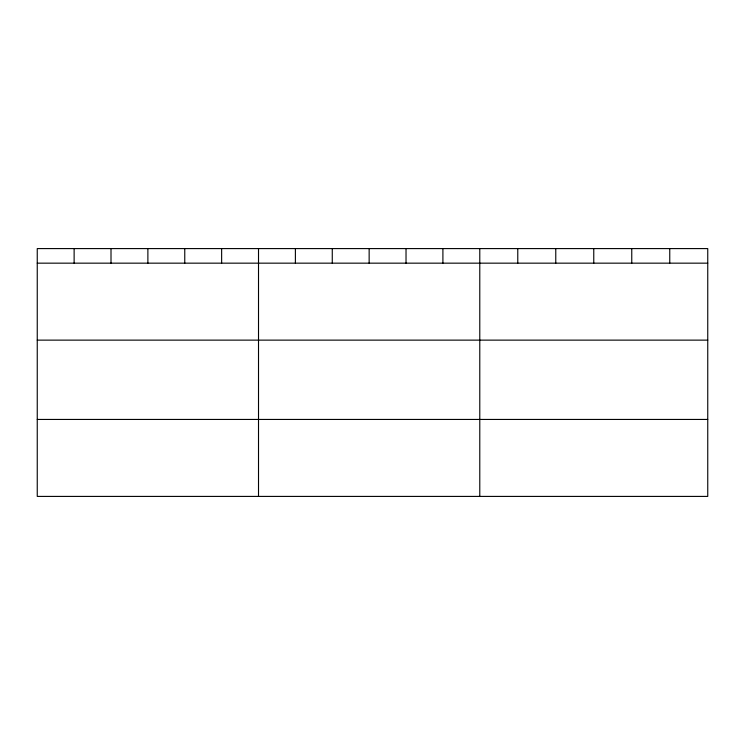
<?xml version="1.0" encoding="UTF-8"?>
<svg xmlns="http://www.w3.org/2000/svg" width="745" height="745" viewBox="0 0 745 745"><rect width="100%" height="100%" fill="white"/><g stroke="black" fill="none" stroke-linecap="round" stroke-linejoin="round"><path stroke-width="1.12" d="M707.75 340.13L707.75 248.588L37.25 248.588L37.25 496.412L707.75 496.412L707.75 340.13L37.25 340.13M37.25 263.162L707.75 263.162M37.25 419.444L707.75 419.444M669.755 248.588L669.755 263.162M631.76 248.588L631.76 263.162M593.765 248.588L593.765 263.162M555.77 248.588L555.77 263.162M517.775 248.588L517.775 263.162M479.78 248.588L479.78 496.412M442.903 248.588L442.903 263.162M406.025 248.588L406.025 263.162M369.147 248.588L369.147 263.162M332.27 248.588L332.27 263.162M295.392 248.588L295.392 263.162M258.515 248.588L258.515 496.412M221.638 248.588L221.638 263.162M184.76 248.588L184.76 263.162M147.883 248.588L147.883 263.162M111.005 248.588L111.005 263.162M74.127 248.588L74.127 263.162"/></g></svg>
